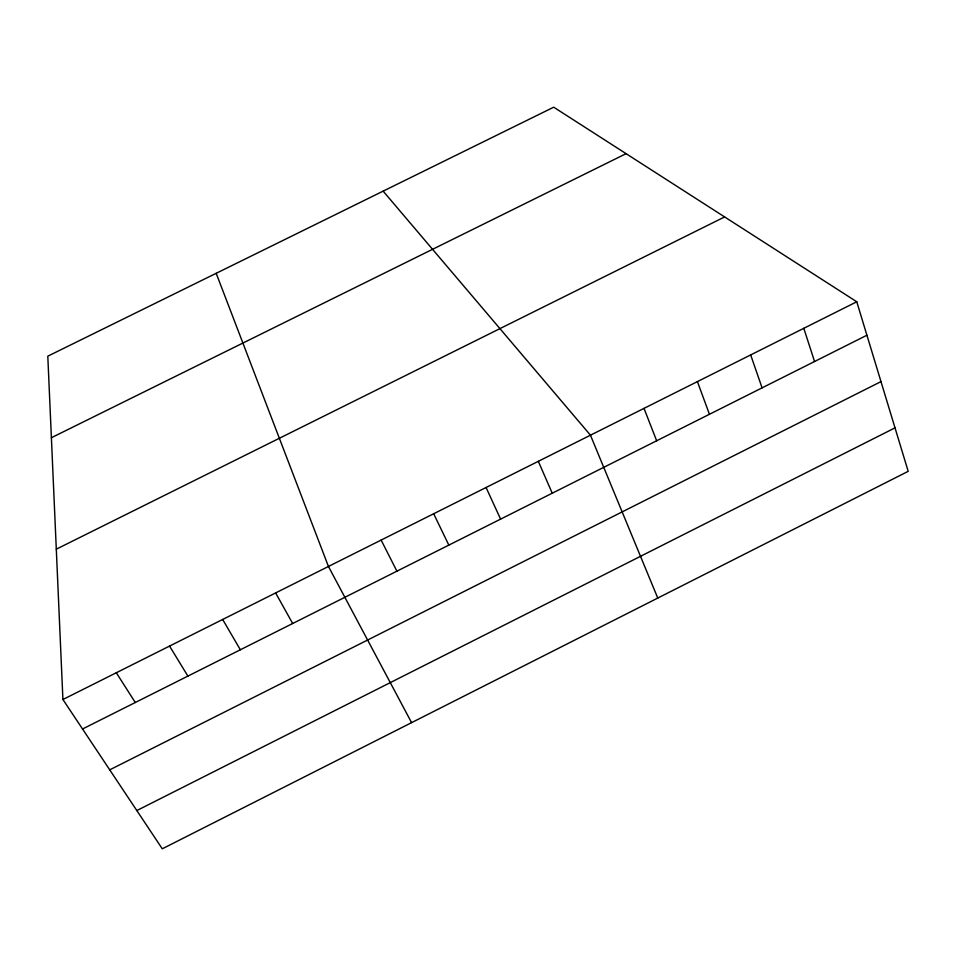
<?xml version="1.0" encoding="UTF-8"?>
<svg xmlns="http://www.w3.org/2000/svg" width="956" height="956" viewBox="0 0 956 956"><rect width="100%" height="100%" fill="white"/><g stroke="black" fill="none" stroke-linecap="round" stroke-linejoin="round"><path stroke-width="1.43" d="M109.737 769.843L880.978 381.611M136.828 810.557L895.007 427.858M62.917 699.505L856.767 301.773L908.2 471.332L162.281 848.808L62.917 699.505L47.8 356.182L553.703 107.192L856.767 301.773M82.551 728.986L866.913 335.233M56.296 549.174L724.612 216.928M51.385 437.717L626.072 153.665M383.141 191.14L590.45 435.195L657.764 598.062M116.309 672.749L135.286 702.517M169.559 646.077L187.89 676.107M222.664 619.464L240.35 649.769M275.627 592.935L292.679 623.503M411.582 722.64L328.446 566.466L216.187 273.308M381.133 540.068L396.907 571.174M433.666 513.754L448.818 545.111M486.066 487.5L500.597 519.12M538.324 461.318L552.233 493.2M644.009 408.367L656.653 440.776M697.414 381.611L709.436 414.283M750.675 354.927L762.075 387.861M803.793 328.314L814.56 361.511"/></g></svg>
